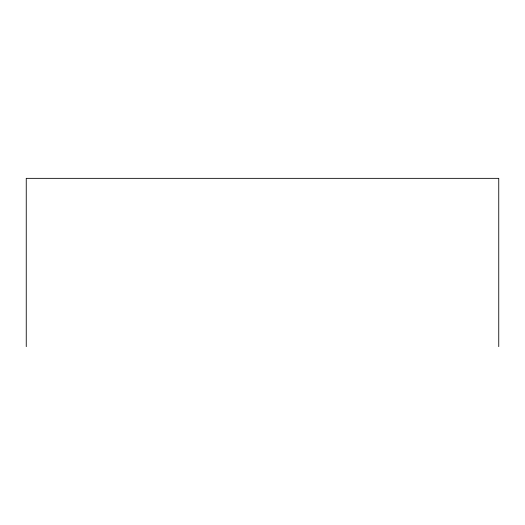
<?xml version="1.0" encoding="UTF-8"?>
<svg xmlns="http://www.w3.org/2000/svg" width="525" height="525" viewBox="0 0 525 525"><rect width="100%" height="100%" fill="white"/><g stroke="black" fill="none" stroke-linecap="round" stroke-linejoin="round"><path stroke-width="0.79" d="M498.75 346.651L498.75 178.349L26.25 178.349L26.25 346.651"/></g></svg>
